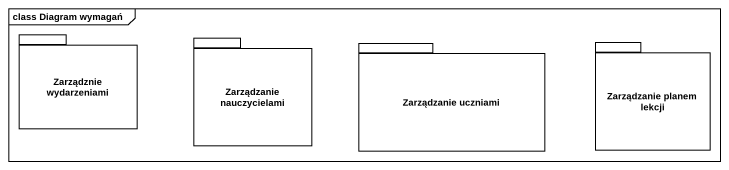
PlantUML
@startuml
mainframe class Diagram wymagań
package "Zarządznie wydarzeniami" as Zarządznie_wydarzeniami {
}
package "Zarządzanie nauczycielami" as Zarządzanie_nauczycielami {
}
package "Zarządzanie uczniami" as Zarządzanie_uczniami {
}
package "Zarządzanie planem lekcji" as Zarządzanie_planem_lekcji {
}
@enduml
